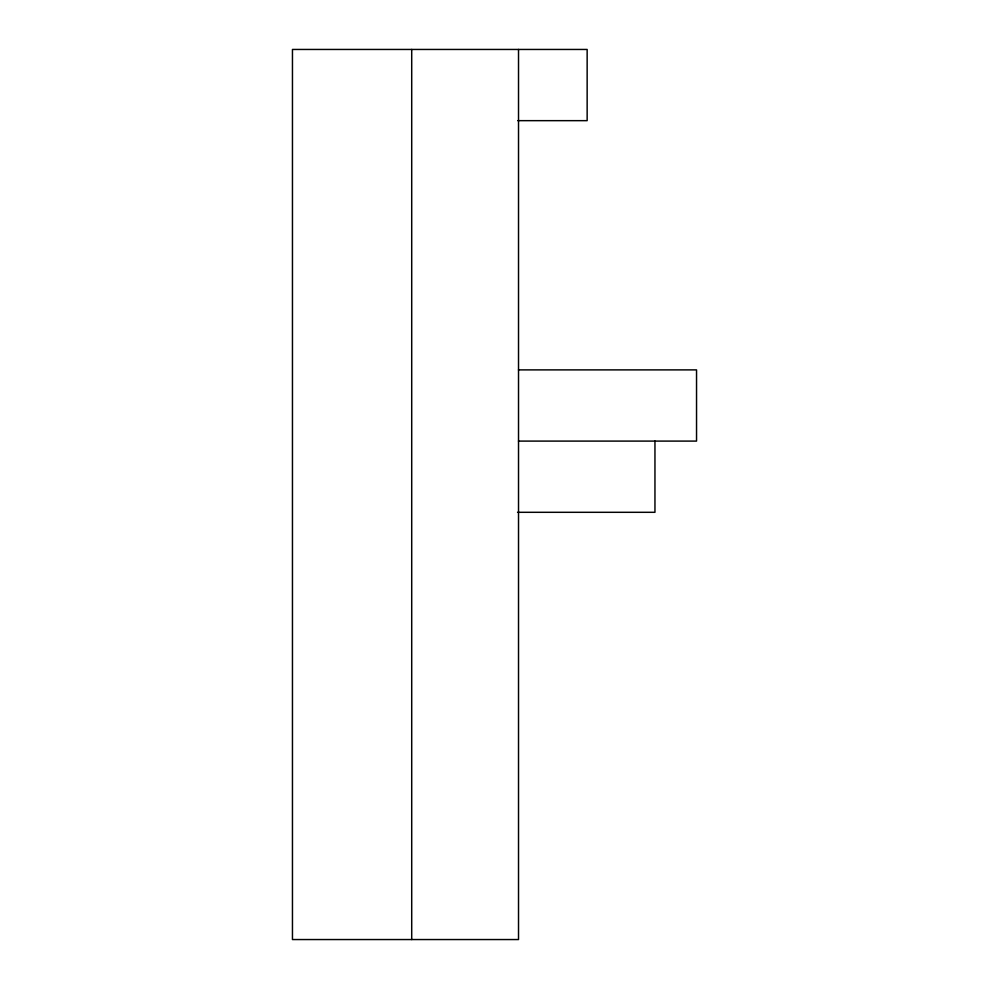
<?xml version="1.0" encoding="UTF-8"?>
<svg xmlns="http://www.w3.org/2000/svg" width="989" height="989" viewBox="0 0 989 989"><rect width="100%" height="100%" fill="white"/><g stroke="black" fill="none" stroke-linecap="round" stroke-linejoin="round"><path stroke-width="1.48" d="M517.803 120.658L587.145 120.658L587.145 49.45L292.46 49.45L292.46 939.55L518.52 939.55L518.52 49.45M518.496 369.886L696.54 369.886L696.54 441.094L518.496 441.094M517.544 512.302L654.953 512.302L654.953 441.094M411.708 49.45L411.708 939.55"/></g></svg>
